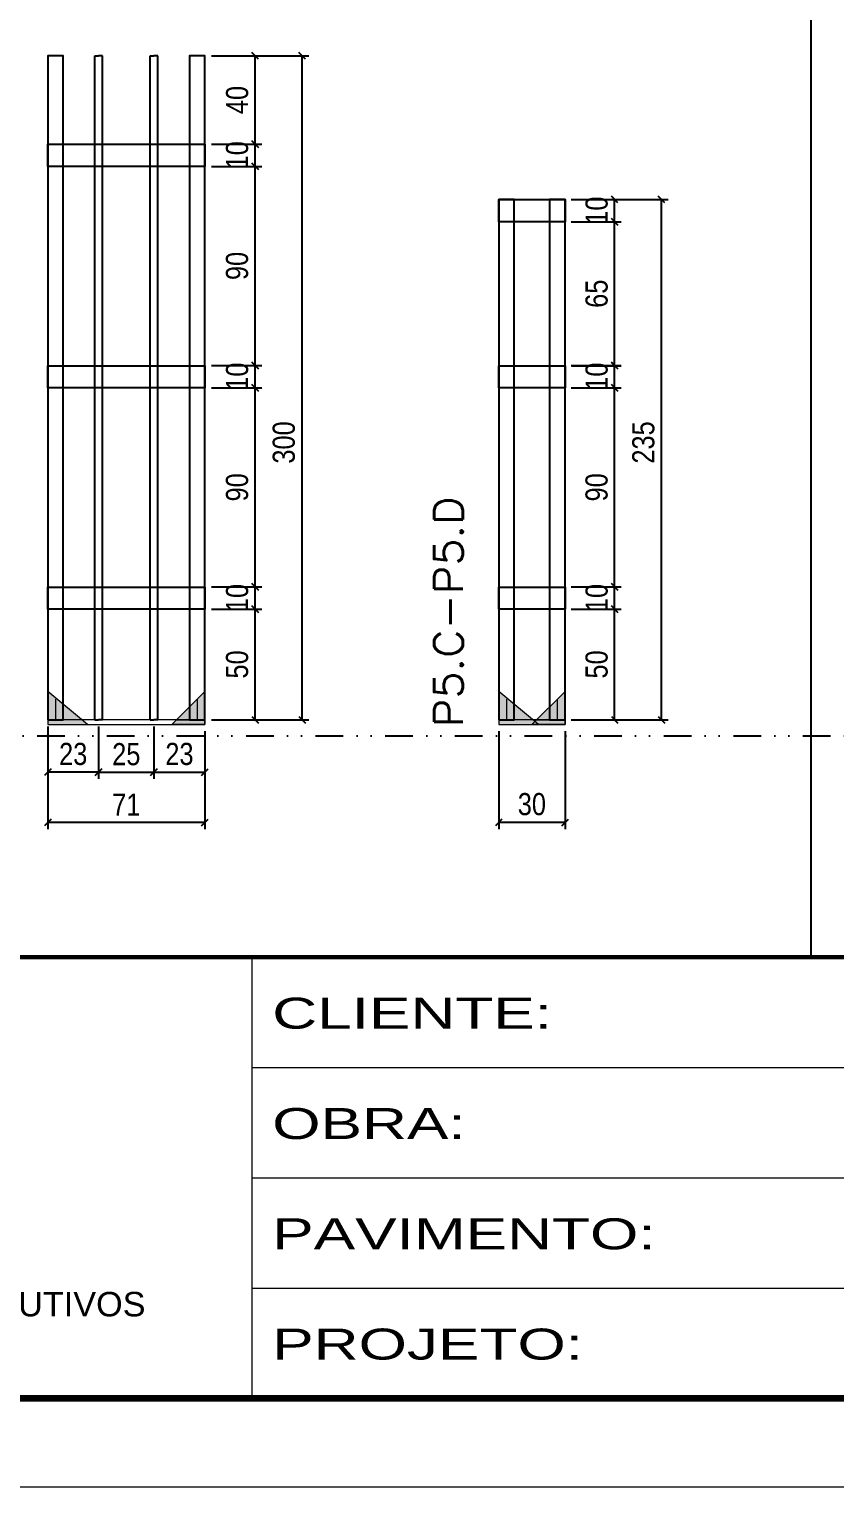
# Model space of a CAD drawing. Extents: x 14400 to 27878, y -21631 to 6985.
# Drawn here: x 16323 to 16687, y -7848 to -7190 of the extents above; entities that cross this region are included whole.
import ezdxf

# ---------------------------------------------------------------- set-up
doc = ezdxf.new("R2010")
doc.units = 0
for name, pattern in [('CONTINUO', [0]), ('DASHED', [0.75, 0.5, -0.25]), ('DIVIDE2', [0.625, 0.25, -0.125, 0, -0.125, 0, -0.125]), ('HIDDEN', [0.375, 0.25, -0.125])]:
    doc.linetypes.add(name, pattern=pattern)
for name, color, linetype in [('COTA', 241, 'Continuous'), ('Nível', 160, 'Continuous'), ('SARR_2.2x10', 60, 'Continuous'), ('SARR_3.5x7', 81, 'Continuous'), ('SARR_7x7', 40, 'Continuous')]:
    doc.layers.add(name, color=color, linetype=linetype)
for name, color, linetype, lineweight in [('Folhas', 255, 'Continuous', 9), ('Madeira', 126, 'Continuous', 18), ('Sarr 2.2x7', 40, 'Continuous', 9), ('SARRAFO DE PRESSAO', 251, 'DASHED', 9), ('Texto Seção', 7, 'Continuous', 15)]:
    doc.layers.add(name, color=color, linetype=linetype, lineweight=lineweight)
doc.styles.add('ARIAL', font='arial.ttf')
doc.styles.add('COTA TECNICA', font='techl___.ttf', dxfattribs={"height": 10})
doc.styles.add('REGUA-120', font='ROMANS.shx', dxfattribs={"height": 15})
doc.styles.add('Tecnologia', font='')
doc.styles.get('Tecnologia').set_extended_font_data('Forgotten Futurist')
doc.dimstyles.new('PAINEL', dxfattribs={"dimtxt": 10, "dimasz": 3, "dimexe": 3, "dimexo": 3, "dimgap": 3, "dimtad": 1, "dimdec": 1, "dimzin": 12, "dimdsep": 46, "dimtxsty": 'COTA TECNICA', "dimblk1": 'OBLIQUE', "dimblk2": 'OBLIQUE', "dimsah": 1, "dimcen": 0.9, "dimclrd": 4, "dimclre": 4, "dimclrt": 240, "dimadec": 1, "dimazin": 3, "dimtfac": 1, "dimtdec": 1, "dimtmove": 0, "dimatfit": 3, "dimfxl": 1, "dimtolj": 1, "dimtzin": 12, "dimarcsym": 0})

# ---------------------------------------------------------------- blocks, each defined once
blk = doc.blocks.new('9999999999')
at = {"color": 30, "linetype": 'CONTINUO'}
for p, q in [((98564.56, 34230.21), (98564.56, 34429.45)), ((98564.56, 34379.64), (99583.98, 34379.64)), ((98564.56, 34329.83), (99487.98, 34329.83)), ((98564.56, 34280.02), (99487.98, 34280.02))]:
    blk.add_line(p, q, dxfattribs=at)
at = {"color": 30, "linetype": 'CONTINUO', "const_width": 2}
blk.add_lwpolyline([(99583.98, 34230.21), (99583.98, 34414.45, 0.414214), (99568.98, 34429.45), (98228.98, 34429.45, 0.414214), (98213.98, 34414.45), (98213.98, 34245.21, 0.414214), (98228.98, 34230.21), (99583.98, 34230.21)], format="xyb", dxfattribs=at)
at = {"layer": 'Folhas'}
blk.add_lwpolyline([(98138.98, 34190.21), (99623.98, 34190.21), (99623.98, 35240.21), (98138.98, 35240.21)], close=True, dxfattribs=at)
at = {"layer": 'Folhas', "color": 30, "const_width": 3}
blk.add_lwpolyline([(98213.98, 34230.21), (99583.98, 34230.21), (99583.98, 35200.21), (98213.98, 35200.21)], close=True, dxfattribs=at)
at = {"color": 7, "linetype": 'Continuous', "ltscale": 5, "style": 'ARIAL'}
blk.add_text('NOVA SISTEMAS CONSTRUTIVOS', height=11.0592, dxfattribs=at).set_placement((98263.19, 34267.21))
at = {"layer": 'Folhas', "color": 7, "style": 'Tecnologia', "width": 1.5}
for s, p in [('CLIENTE:', (98573.65, 34397.17)), ('OBRA:', (98573.65, 34347.31)), ('PAVIMENTO:', (98573.65, 34297.5)), ('PROJETO:', (98573.65, 34247.69))]:
    blk.add_text(s, height=14, dxfattribs=at).set_placement(p)
blk = doc.blocks.new('_Oblique')
at = {"color": 0, "linetype": 'ByBlock', "lineweight": -2}
blk.add_line((-0.5, -0.5), (0.5, 0.5), dxfattribs=at)
blk = doc.blocks.new('*D3865')
at = {"layer": 'COTA', "color": 4, "lineweight": -2, "transparency": 16777216}
for p, q in [((16331.71, -7504.69), (16331.71, -7528.39)), ((16354.71, -7504.69), (16354.71, -7528.39)), ((16354.71, -7525.39), (16331.71, -7525.39))]:
    blk.add_line(p, q, dxfattribs=at)
at = {"layer": 'Defpoints', "color": 0, "transparency": 16777216}
for p in [(16331.71, -7501.69), (16354.71, -7501.69), (16331.71, -7525.39)]:
    blk.add_point(p, dxfattribs=at)
at = {"layer": 'COTA', "color": 4, "lineweight": -2, "transparency": 16777216, "xscale": 3, "yscale": 3, "zscale": 3, "rotation": 180}
blk.add_blockref('_Oblique', (16331.71, -7525.39), dxfattribs=at)
at = {"layer": 'COTA', "color": 4, "lineweight": -2, "transparency": 16777216, "xscale": 3, "yscale": 3, "zscale": 3}
blk.add_blockref('_Oblique', (16354.71, -7525.39), dxfattribs=at)
at = {"layer": 'COTA', "color": 240, "transparency": 16777216, "insert": (16343.21, -7517.17), "char_height": 10, "attachment_point": 5, "style": 'COTA TECNICA'}
blk.add_mtext('\\A1;23', dxfattribs=at)
blk = doc.blocks.new('*D3866')
at = {"layer": 'COTA', "color": 4, "lineweight": -2, "transparency": 16777216}
for p, q in [((16379.71, -7504.69), (16379.71, -7528.39)), ((16402.71, -7506.89), (16402.71, -7528.39)), ((16379.71, -7525.39), (16402.71, -7525.39))]:
    blk.add_line(p, q, dxfattribs=at)
at = {"layer": 'Defpoints', "color": 0, "transparency": 16777216}
for p in [(16379.71, -7501.69), (16402.71, -7503.89), (16402.71, -7525.39)]:
    blk.add_point(p, dxfattribs=at)
at = {"layer": 'COTA', "color": 4, "lineweight": -2, "transparency": 16777216, "xscale": 3, "yscale": 3, "zscale": 3, "rotation": 180}
blk.add_blockref('_Oblique', (16379.71, -7525.39), dxfattribs=at)
at = {"layer": 'COTA', "color": 4, "lineweight": -2, "transparency": 16777216, "xscale": 3, "yscale": 3, "zscale": 3}
blk.add_blockref('_Oblique', (16402.71, -7525.39), dxfattribs=at)
at = {"layer": 'COTA', "color": 240, "transparency": 16777216, "insert": (16391.21, -7517.17), "char_height": 10, "attachment_point": 5, "style": 'COTA TECNICA'}
blk.add_mtext('\\A1;23', dxfattribs=at)
blk = doc.blocks.new('*D3867')
at = {"layer": 'COTA', "color": 4, "lineweight": -2, "transparency": 16777216}
for p, q in [((16354.71, -7504.69), (16354.71, -7528.39)), ((16379.71, -7504.69), (16379.71, -7528.39)), ((16354.71, -7525.39), (16379.71, -7525.39))]:
    blk.add_line(p, q, dxfattribs=at)
at = {"layer": 'Defpoints', "color": 0, "transparency": 16777216}
for p in [(16354.71, -7501.69), (16379.71, -7501.69), (16379.71, -7525.39)]:
    blk.add_point(p, dxfattribs=at)
at = {"layer": 'COTA', "color": 4, "lineweight": -2, "transparency": 16777216, "xscale": 3, "yscale": 3, "zscale": 3, "rotation": 180}
blk.add_blockref('_Oblique', (16354.71, -7525.39), dxfattribs=at)
at = {"layer": 'COTA', "color": 4, "lineweight": -2, "transparency": 16777216, "xscale": 3, "yscale": 3, "zscale": 3}
blk.add_blockref('_Oblique', (16379.71, -7525.39), dxfattribs=at)
at = {"layer": 'COTA', "color": 240, "transparency": 16777216, "insert": (16367.21, -7517.28), "char_height": 10, "attachment_point": 5, "style": 'COTA TECNICA'}
blk.add_mtext('\\A1;25', dxfattribs=at)
blk = doc.blocks.new('*D3873')
at = {"layer": 'COTA', "color": 4, "lineweight": -2, "transparency": 16777216}
for p, q in [((16331.71, -7506.89), (16331.71, -7551.07)), ((16402.71, -7506.89), (16402.71, -7551.07)), ((16402.71, -7548.07), (16331.71, -7548.07))]:
    blk.add_line(p, q, dxfattribs=at)
at = {"layer": 'Defpoints', "color": 0, "transparency": 16777216}
for p in [(16331.71, -7503.89), (16402.71, -7503.89), (16331.71, -7548.07)]:
    blk.add_point(p, dxfattribs=at)
at = {"layer": 'COTA', "color": 4, "lineweight": -2, "transparency": 16777216, "xscale": 3, "yscale": 3, "zscale": 3, "rotation": 180}
blk.add_blockref('_Oblique', (16331.71, -7548.07), dxfattribs=at)
at = {"layer": 'COTA', "color": 4, "lineweight": -2, "transparency": 16777216, "xscale": 3, "yscale": 3, "zscale": 3}
blk.add_blockref('_Oblique', (16402.71, -7548.07), dxfattribs=at)
at = {"layer": 'COTA', "color": 240, "transparency": 16777216, "insert": (16367.21, -7540), "char_height": 10, "attachment_point": 5, "style": 'COTA TECNICA'}
blk.add_mtext('\\A1;71', dxfattribs=at)
blk = doc.blocks.new('*D3868')
at = {"layer": 'COTA', "color": 4, "lineweight": -2, "transparency": 16777216}
for p, q in [((16405.71, -7451.69), (16428.41, -7451.69)), ((16425.41, -7501.69), (16425.41, -7451.69)), ((16405.71, -7501.69), (16428.41, -7501.69))]:
    blk.add_line(p, q, dxfattribs=at)
at = {"layer": 'Defpoints', "color": 0, "transparency": 16777216}
for p in [(16402.71, -7451.69), (16425.41, -7451.69), (16402.71, -7501.69)]:
    blk.add_point(p, dxfattribs=at)
at = {"layer": 'COTA', "color": 4, "lineweight": -2, "transparency": 16777216, "xscale": 3, "yscale": 3, "zscale": 3}
for p, rotation in [((16425.41, -7451.69), 90), ((16425.41, -7501.69), 270)]:
    blk.add_blockref('_Oblique', p, dxfattribs=dict(at, rotation=rotation))
at = {"layer": 'COTA', "color": 240, "transparency": 16777216, "insert": (16417.3, -7476.69), "char_height": 10, "attachment_point": 5, "rotation": 90, "style": 'COTA TECNICA'}
blk.add_mtext('\\A1;50', dxfattribs=at)
blk = doc.blocks.new('*D3869')
at = {"layer": 'COTA', "color": 4, "lineweight": -2, "transparency": 16777216}
for p, q in [((16405.71, -7441.69), (16428.41, -7441.69)), ((16425.41, -7451.69), (16425.41, -7441.69)), ((16405.71, -7451.69), (16428.41, -7451.69))]:
    blk.add_line(p, q, dxfattribs=at)
at = {"layer": 'Defpoints', "color": 0, "transparency": 16777216}
for p in [(16402.71, -7441.69), (16425.41, -7441.69), (16402.71, -7451.69)]:
    blk.add_point(p, dxfattribs=at)
at = {"layer": 'COTA', "color": 4, "lineweight": -2, "transparency": 16777216, "xscale": 3, "yscale": 3, "zscale": 3}
for p, rotation in [((16425.41, -7441.69), 90), ((16425.41, -7451.69), 270)]:
    blk.add_blockref('_Oblique', p, dxfattribs=dict(at, rotation=rotation))
at = {"layer": 'COTA', "color": 240, "transparency": 16777216, "insert": (16417.31, -7446.69), "char_height": 10, "attachment_point": 5, "rotation": 90, "style": 'COTA TECNICA'}
blk.add_mtext('\\A1;10', dxfattribs=at)
blk = doc.blocks.new('*D3870')
at = {"layer": 'COTA', "color": 4, "lineweight": -2, "transparency": 16777216}
for p, q in [((16405.71, -7351.69), (16428.41, -7351.69)), ((16425.41, -7441.69), (16425.41, -7351.69)), ((16405.71, -7441.69), (16428.41, -7441.69))]:
    blk.add_line(p, q, dxfattribs=at)
at = {"layer": 'Defpoints', "color": 0, "transparency": 16777216}
for p in [(16402.71, -7351.69), (16425.41, -7351.69), (16402.71, -7441.69)]:
    blk.add_point(p, dxfattribs=at)
at = {"layer": 'COTA', "color": 4, "lineweight": -2, "transparency": 16777216, "xscale": 3, "yscale": 3, "zscale": 3}
for p, rotation in [((16425.41, -7351.69), 90), ((16425.41, -7441.69), 270)]:
    blk.add_blockref('_Oblique', p, dxfattribs=dict(at, rotation=rotation))
at = {"layer": 'COTA', "color": 240, "transparency": 16777216, "insert": (16417.28, -7396.69), "char_height": 10, "attachment_point": 5, "rotation": 90, "style": 'COTA TECNICA'}
blk.add_mtext('\\A1;90', dxfattribs=at)
blk = doc.blocks.new('*D3871')
at = {"layer": 'COTA', "color": 4, "lineweight": -2, "transparency": 16777216}
for p, q in [((16405.71, -7341.69), (16428.41, -7341.69)), ((16425.41, -7351.69), (16425.41, -7341.69)), ((16405.71, -7351.69), (16428.41, -7351.69))]:
    blk.add_line(p, q, dxfattribs=at)
at = {"layer": 'Defpoints', "color": 0, "transparency": 16777216}
for p in [(16402.71, -7341.69), (16425.41, -7341.69), (16402.71, -7351.69)]:
    blk.add_point(p, dxfattribs=at)
at = {"layer": 'COTA', "color": 4, "lineweight": -2, "transparency": 16777216, "xscale": 3, "yscale": 3, "zscale": 3}
for p, rotation in [((16425.41, -7341.69), 90), ((16425.41, -7351.69), 270)]:
    blk.add_blockref('_Oblique', p, dxfattribs=dict(at, rotation=rotation))
at = {"layer": 'COTA', "color": 240, "transparency": 16777216, "insert": (16417.31, -7346.69), "char_height": 10, "attachment_point": 5, "rotation": 90, "style": 'COTA TECNICA'}
blk.add_mtext('\\A1;10', dxfattribs=at)
blk = doc.blocks.new('*D3872')
at = {"layer": 'COTA', "color": 4, "lineweight": -2, "transparency": 16777216}
for p, q in [((16405.71, -7201.72), (16449.63, -7201.72)), ((16446.63, -7501.73), (16446.63, -7201.72)), ((16405.71, -7501.73), (16449.63, -7501.73))]:
    blk.add_line(p, q, dxfattribs=at)
at = {"layer": 'Defpoints', "color": 0, "transparency": 16777216}
for p in [(16402.71, -7201.72), (16446.63, -7201.72), (16402.71, -7501.73)]:
    blk.add_point(p, dxfattribs=at)
at = {"layer": 'COTA', "color": 4, "lineweight": -2, "transparency": 16777216, "xscale": 3, "yscale": 3, "zscale": 3}
for p, rotation in [((16446.63, -7201.72), 90), ((16446.63, -7501.73), 270)]:
    blk.add_blockref('_Oblique', p, dxfattribs=dict(at, rotation=rotation))
at = {"layer": 'COTA', "color": 240, "transparency": 16777216, "insert": (16438.41, -7376.42), "char_height": 10, "attachment_point": 5, "rotation": 90, "style": 'COTA TECNICA'}
blk.add_mtext('\\A1;300', dxfattribs=at)
blk = doc.blocks.new('*D3876')
at = {"layer": 'COTA', "color": 4, "lineweight": -2, "transparency": 16777216}
for p, q in [((16405.71, -7251.69), (16428.41, -7251.69)), ((16425.41, -7341.69), (16425.41, -7251.69)), ((16405.71, -7341.69), (16428.41, -7341.69))]:
    blk.add_line(p, q, dxfattribs=at)
at = {"layer": 'Defpoints', "color": 0, "transparency": 16777216}
for p in [(16402.71, -7251.69), (16425.41, -7251.69), (16402.71, -7341.69)]:
    blk.add_point(p, dxfattribs=at)
at = {"layer": 'COTA', "color": 4, "lineweight": -2, "transparency": 16777216, "xscale": 3, "yscale": 3, "zscale": 3}
for p, rotation in [((16425.41, -7251.69), 90), ((16425.41, -7341.69), 270)]:
    blk.add_blockref('_Oblique', p, dxfattribs=dict(at, rotation=rotation))
at = {"layer": 'COTA', "color": 240, "transparency": 16777216, "insert": (16417.28, -7296.69), "char_height": 10, "attachment_point": 5, "rotation": 90, "style": 'COTA TECNICA'}
blk.add_mtext('\\A1;90', dxfattribs=at)
blk = doc.blocks.new('*D3877')
at = {"layer": 'COTA', "color": 4, "lineweight": -2, "transparency": 16777216}
for p, q in [((16405.71, -7241.69), (16428.41, -7241.69)), ((16425.41, -7251.69), (16425.41, -7241.69)), ((16405.71, -7251.69), (16428.41, -7251.69))]:
    blk.add_line(p, q, dxfattribs=at)
at = {"layer": 'Defpoints', "color": 0, "transparency": 16777216}
for p in [(16402.71, -7241.69), (16425.41, -7241.69), (16402.71, -7251.69)]:
    blk.add_point(p, dxfattribs=at)
at = {"layer": 'COTA', "color": 4, "lineweight": -2, "transparency": 16777216, "xscale": 3, "yscale": 3, "zscale": 3}
for p, rotation in [((16425.41, -7241.69), 90), ((16425.41, -7251.69), 270)]:
    blk.add_blockref('_Oblique', p, dxfattribs=dict(at, rotation=rotation))
at = {"layer": 'COTA', "color": 240, "transparency": 16777216, "insert": (16417.31, -7246.69), "char_height": 10, "attachment_point": 5, "rotation": 90, "style": 'COTA TECNICA'}
blk.add_mtext('\\A1;10', dxfattribs=at)
blk = doc.blocks.new('*D3878')
at = {"layer": 'COTA', "color": 4, "lineweight": -2, "transparency": 16777216}
for p, q in [((16405.71, -7201.73), (16428.41, -7201.73)), ((16425.41, -7241.73), (16425.41, -7201.73)), ((16405.71, -7241.73), (16428.41, -7241.73))]:
    blk.add_line(p, q, dxfattribs=at)
at = {"layer": 'Defpoints', "color": 0, "transparency": 16777216}
for p in [(16402.71, -7201.73), (16425.41, -7201.73), (16402.71, -7241.73)]:
    blk.add_point(p, dxfattribs=at)
at = {"layer": 'COTA', "color": 4, "lineweight": -2, "transparency": 16777216, "xscale": 3, "yscale": 3, "zscale": 3}
for p, rotation in [((16425.41, -7201.73), 90), ((16425.41, -7241.73), 270)]:
    blk.add_blockref('_Oblique', p, dxfattribs=dict(at, rotation=rotation))
at = {"layer": 'COTA', "color": 240, "transparency": 16777216, "insert": (16417.31, -7221.73), "char_height": 10, "attachment_point": 5, "rotation": 90, "style": 'COTA TECNICA'}
blk.add_mtext('\\A1;40', dxfattribs=at)
blk = doc.blocks.new('*D3880')
at = {"layer": 'COTA', "color": 4, "lineweight": -2, "transparency": 16777216}
for p, q in [((16535.43, -7506.89), (16535.43, -7551.07)), ((16565.43, -7506.89), (16565.43, -7551.07)), ((16565.43, -7548.07), (16535.43, -7548.07))]:
    blk.add_line(p, q, dxfattribs=at)
at = {"layer": 'Defpoints', "color": 0, "transparency": 16777216}
for p in [(16535.43, -7503.89), (16565.43, -7503.89), (16535.43, -7548.07)]:
    blk.add_point(p, dxfattribs=at)
at = {"layer": 'COTA', "color": 4, "lineweight": -2, "transparency": 16777216, "xscale": 3, "yscale": 3, "zscale": 3, "rotation": 180}
blk.add_blockref('_Oblique', (16535.43, -7548.07), dxfattribs=at)
at = {"layer": 'COTA', "color": 4, "lineweight": -2, "transparency": 16777216, "xscale": 3, "yscale": 3, "zscale": 3}
blk.add_blockref('_Oblique', (16565.43, -7548.07), dxfattribs=at)
at = {"layer": 'COTA', "color": 240, "transparency": 16777216, "insert": (16550.43, -7539.85), "char_height": 10, "attachment_point": 5, "style": 'COTA TECNICA'}
blk.add_mtext('\\A1;30', dxfattribs=at)
blk = doc.blocks.new('*D3882')
at = {"layer": 'COTA', "color": 4, "lineweight": -2, "transparency": 16777216}
for p, q in [((16568.13, -7451.69), (16590.83, -7451.69)), ((16587.83, -7501.69), (16587.83, -7451.69)), ((16568.13, -7501.69), (16590.83, -7501.69))]:
    blk.add_line(p, q, dxfattribs=at)
at = {"layer": 'Defpoints', "color": 0, "transparency": 16777216}
for p in [(16565.13, -7451.69), (16587.83, -7451.69), (16565.13, -7501.69)]:
    blk.add_point(p, dxfattribs=at)
at = {"layer": 'COTA', "color": 4, "lineweight": -2, "transparency": 16777216, "xscale": 3, "yscale": 3, "zscale": 3}
for p, rotation in [((16587.83, -7451.69), 90), ((16587.83, -7501.69), 270)]:
    blk.add_blockref('_Oblique', p, dxfattribs=dict(at, rotation=rotation))
at = {"layer": 'COTA', "color": 240, "transparency": 16777216, "insert": (16579.72, -7476.69), "char_height": 10, "attachment_point": 5, "rotation": 90, "style": 'COTA TECNICA'}
blk.add_mtext('\\A1;50', dxfattribs=at)
blk = doc.blocks.new('*D3883')
at = {"layer": 'COTA', "color": 4, "lineweight": -2, "transparency": 16777216}
for p, q in [((16568.13, -7441.69), (16590.83, -7441.69)), ((16587.83, -7451.69), (16587.83, -7441.69)), ((16568.13, -7451.69), (16590.83, -7451.69))]:
    blk.add_line(p, q, dxfattribs=at)
at = {"layer": 'Defpoints', "color": 0, "transparency": 16777216}
for p in [(16565.13, -7441.69), (16587.83, -7441.69), (16565.13, -7451.69)]:
    blk.add_point(p, dxfattribs=at)
at = {"layer": 'COTA', "color": 4, "lineweight": -2, "transparency": 16777216, "xscale": 3, "yscale": 3, "zscale": 3}
for p, rotation in [((16587.83, -7441.69), 90), ((16587.83, -7451.69), 270)]:
    blk.add_blockref('_Oblique', p, dxfattribs=dict(at, rotation=rotation))
at = {"layer": 'COTA', "color": 240, "transparency": 16777216, "insert": (16579.73, -7446.69), "char_height": 10, "attachment_point": 5, "rotation": 90, "style": 'COTA TECNICA'}
blk.add_mtext('\\A1;10', dxfattribs=at)
blk = doc.blocks.new('*D3884')
at = {"layer": 'COTA', "color": 4, "lineweight": -2, "transparency": 16777216}
for p, q in [((16568.13, -7351.69), (16590.83, -7351.69)), ((16587.83, -7441.69), (16587.83, -7351.69)), ((16568.13, -7441.69), (16590.83, -7441.69))]:
    blk.add_line(p, q, dxfattribs=at)
at = {"layer": 'Defpoints', "color": 0, "transparency": 16777216}
for p in [(16565.13, -7351.69), (16587.83, -7351.69), (16565.13, -7441.69)]:
    blk.add_point(p, dxfattribs=at)
at = {"layer": 'COTA', "color": 4, "lineweight": -2, "transparency": 16777216, "xscale": 3, "yscale": 3, "zscale": 3}
for p, rotation in [((16587.83, -7351.69), 90), ((16587.83, -7441.69), 270)]:
    blk.add_blockref('_Oblique', p, dxfattribs=dict(at, rotation=rotation))
at = {"layer": 'COTA', "color": 240, "transparency": 16777216, "insert": (16579.7, -7396.69), "char_height": 10, "attachment_point": 5, "rotation": 90, "style": 'COTA TECNICA'}
blk.add_mtext('\\A1;90', dxfattribs=at)
blk = doc.blocks.new('*D3885')
at = {"layer": 'COTA', "color": 4, "lineweight": -2, "transparency": 16777216}
for p, q in [((16568.13, -7341.69), (16590.83, -7341.69)), ((16587.83, -7351.69), (16587.83, -7341.69)), ((16568.13, -7351.69), (16590.83, -7351.69))]:
    blk.add_line(p, q, dxfattribs=at)
at = {"layer": 'Defpoints', "color": 0, "transparency": 16777216}
for p in [(16565.13, -7341.69), (16587.83, -7341.69), (16565.13, -7351.69)]:
    blk.add_point(p, dxfattribs=at)
at = {"layer": 'COTA', "color": 4, "lineweight": -2, "transparency": 16777216, "xscale": 3, "yscale": 3, "zscale": 3}
for p, rotation in [((16587.83, -7341.69), 90), ((16587.83, -7351.69), 270)]:
    blk.add_blockref('_Oblique', p, dxfattribs=dict(at, rotation=rotation))
at = {"layer": 'COTA', "color": 240, "transparency": 16777216, "insert": (16579.73, -7346.69), "char_height": 10, "attachment_point": 5, "rotation": 90, "style": 'COTA TECNICA'}
blk.add_mtext('\\A1;10', dxfattribs=at)
blk = doc.blocks.new('*D3886')
at = {"layer": 'COTA', "color": 4, "lineweight": -2, "transparency": 16777216}
for p, q in [((16568.13, -7266.73), (16612.05, -7266.73)), ((16609.05, -7501.73), (16609.05, -7266.73)), ((16568.13, -7501.73), (16612.05, -7501.73))]:
    blk.add_line(p, q, dxfattribs=at)
at = {"layer": 'Defpoints', "color": 0, "transparency": 16777216}
for p in [(16565.13, -7266.73), (16609.05, -7266.73), (16565.13, -7501.73)]:
    blk.add_point(p, dxfattribs=at)
at = {"layer": 'COTA', "color": 4, "lineweight": -2, "transparency": 16777216, "xscale": 3, "yscale": 3, "zscale": 3}
for p, rotation in [((16609.05, -7266.73), 90), ((16609.05, -7501.73), 270)]:
    blk.add_blockref('_Oblique', p, dxfattribs=dict(at, rotation=rotation))
at = {"layer": 'COTA', "color": 240, "transparency": 16777216, "insert": (16600.83, -7376.43), "char_height": 10, "attachment_point": 5, "rotation": 90, "style": 'COTA TECNICA'}
blk.add_mtext('\\A1;235', dxfattribs=at)
blk = doc.blocks.new('*D3881')
at = {"layer": 'COTA', "color": 4, "lineweight": -2, "transparency": 16777216}
for p, q in [((16568.13, -7266.69), (16590.83, -7266.69)), ((16587.83, -7276.69), (16587.83, -7266.69)), ((16568.13, -7276.69), (16590.83, -7276.69))]:
    blk.add_line(p, q, dxfattribs=at)
at = {"layer": 'Defpoints', "color": 0, "transparency": 16777216}
for p in [(16565.13, -7266.69), (16587.83, -7266.69), (16565.13, -7276.69)]:
    blk.add_point(p, dxfattribs=at)
at = {"layer": 'COTA', "color": 4, "lineweight": -2, "transparency": 16777216, "xscale": 3, "yscale": 3, "zscale": 3}
for p, rotation in [((16587.83, -7266.69), 90), ((16587.83, -7276.69), 270)]:
    blk.add_blockref('_Oblique', p, dxfattribs=dict(at, rotation=rotation))
at = {"layer": 'COTA', "color": 240, "transparency": 16777216, "insert": (16579.73, -7271.69), "char_height": 10, "attachment_point": 5, "rotation": 90, "style": 'COTA TECNICA'}
blk.add_mtext('\\A1;10', dxfattribs=at)
blk = doc.blocks.new('*D3887')
at = {"layer": 'COTA', "color": 4, "lineweight": -2, "transparency": 16777216}
for p, q in [((16568.43, -7276.73), (16590.83, -7276.73)), ((16587.83, -7341.73), (16587.83, -7276.73)), ((16568.43, -7341.73), (16590.83, -7341.73))]:
    blk.add_line(p, q, dxfattribs=at)
at = {"layer": 'Defpoints', "color": 0, "transparency": 16777216}
for p in [(16565.43, -7276.73), (16587.83, -7276.73), (16565.43, -7341.73)]:
    blk.add_point(p, dxfattribs=at)
at = {"layer": 'COTA', "color": 4, "lineweight": -2, "transparency": 16777216, "xscale": 3, "yscale": 3, "zscale": 3}
for p, rotation in [((16587.83, -7276.73), 90), ((16587.83, -7341.73), 270)]:
    blk.add_blockref('_Oblique', p, dxfattribs=dict(at, rotation=rotation))
at = {"layer": 'COTA', "color": 240, "transparency": 16777216, "insert": (16579.72, -7309.23), "char_height": 10, "attachment_point": 5, "rotation": 90, "style": 'COTA TECNICA'}
blk.add_mtext('\\A1;65', dxfattribs=at)

msp = doc.modelspace()

# ---------------------------------------------------------------- hatches: boundary and pattern name
at = {"layer": 'Madeira'}
h = msp.add_hatch(color=252, dxfattribs=at)
h.dxf.hatch_style = 2
h.paths.add_polyline_path([(16331.71, -7488.89), (16331.71, -7503.89), (16349.71, -7503.89)])
h = msp.add_hatch(color=252, dxfattribs=at)
h.dxf.hatch_style = 2
h.paths.add_polyline_path([(16402.71, -7488.89), (16402.71, -7503.89), (16387.71, -7503.89)])
h = msp.add_hatch(color=252, dxfattribs=at)
h.dxf.hatch_style = 2
h.paths.add_polyline_path([(16535.43, -7488.89), (16535.43, -7503.89), (16553.43, -7503.89)])
h = msp.add_hatch(color=252, dxfattribs=at)
h.dxf.hatch_style = 2
h.paths.add_polyline_path([(16565.43, -7488.89), (16565.43, -7503.89), (16550.43, -7503.89)])

# ---------------------------------------------------------------- linework, layer by layer
at = {"layer": 'COTA'}
msp.add_line((16676.44, -6838.17), (16676.44, -7608.93), dxfattribs=at)
at = {"layer": 'Madeira', "color": 1, "linetype": 'HIDDEN'}
for p, q in [((16335.21, -7492.39), (16335.21, -7501.69)), ((16335.21, -7492.39), (16335.21, -7501.69)), ((16399.21, -7492.39), (16399.21, -7501.69)), ((16399.21, -7492.39), (16399.21, -7501.69)), ((16538.93, -7492.39), (16538.93, -7501.69)), ((16538.93, -7492.39), (16538.93, -7501.69)), ((16561.93, -7492.39), (16561.93, -7501.69)), ((16561.93, -7492.39), (16561.93, -7501.69)), ((16338.71, -7495.89), (16338.71, -7501.69)), ((16542.43, -7495.89), (16542.43, -7501.69)), ((16341.55, -7501.69), (16331.71, -7501.69)), ((16341.55, -7501.69), (16331.71, -7501.69)), ((16347.51, -7501.69), (16331.71, -7501.69)), ((16389.91, -7501.69), (16402.71, -7501.69)), ((16392.88, -7501.69), (16402.71, -7501.69)), ((16392.88, -7501.69), (16402.71, -7501.69)), ((16545.26, -7501.69), (16535.43, -7501.69)), ((16545.26, -7501.69), (16535.43, -7501.69)), ((16551.23, -7501.69), (16535.43, -7501.69)), ((16552.63, -7501.69), (16565.43, -7501.69)), ((16555.59, -7501.69), (16565.43, -7501.69)), ((16555.59, -7501.69), (16565.43, -7501.69))]:
    msp.add_line(p, q, dxfattribs=at)
at = {"layer": 'Madeira'}
for p, q in [((16331.71, -7501.69), (16331.71, -7503.89)), ((16331.71, -7501.69), (16331.71, -7503.89)), ((16331.71, -7501.69), (16331.71, -7503.89)), ((16535.43, -7501.69), (16535.43, -7503.89)), ((16535.43, -7501.69), (16535.43, -7503.89)), ((16535.43, -7501.69), (16535.43, -7503.89))]:
    msp.add_line(p, q, dxfattribs=at)
at = {"layer": 'Madeira', "color": 0}
for points in [[(16331.71, -7488.89), (16331.71, -7503.89), (16349.71, -7503.89), (16331.71, -7488.89)], [(16402.71, -7488.89), (16402.71, -7503.89), (16387.71, -7503.89), (16402.71, -7488.89)], [(16535.43, -7488.89), (16535.43, -7503.89), (16553.43, -7503.89), (16535.43, -7488.89)], [(16565.43, -7488.89), (16565.43, -7503.89), (16550.43, -7503.89), (16565.43, -7488.89)]]:
    msp.add_lwpolyline(points, dxfattribs=at)
at = {"layer": 'Nível', "color": 4, "linetype": 'DIVIDE2', "ltscale": 50}
msp.add_line((16075.34, -7508.89), (17445.34, -7508.89), dxfattribs=at)
at = {"layer": 'Sarr 2.2x7'}
for points in [[(16402.71, -7501.69), (16331.71, -7501.69), (16331.71, -7503.89), (16402.71, -7503.89)], [(16565.43, -7501.69), (16535.43, -7501.69), (16535.43, -7503.89), (16565.43, -7503.89)]]:
    msp.add_lwpolyline(points, close=True, dxfattribs=at)
at = {"layer": 'SARR_2.2x10'}
for points in [[(16331.71, -7241.73), (16402.71, -7241.73), (16402.71, -7251.73), (16331.71, -7251.73)], [(16535.43, -7266.73), (16565.43, -7266.73), (16565.43, -7276.73), (16535.43, -7276.73)], [(16331.71, -7341.73), (16402.71, -7341.73), (16402.71, -7351.73), (16331.71, -7351.73)], [(16535.43, -7341.73), (16565.43, -7341.73), (16565.43, -7351.73), (16535.43, -7351.73)], [(16331.71, -7441.73), (16402.71, -7441.73), (16402.71, -7451.73), (16331.71, -7451.73)], [(16535.43, -7441.73), (16565.43, -7441.73), (16565.43, -7451.73), (16535.43, -7451.73)]]:
    msp.add_lwpolyline(points, close=True, dxfattribs=at)
at = {"layer": 'SARR_3.5x7'}
for p, q in [((16352.96, -7501.69), (16352.96, -7201.73)), ((16352.96, -7201.73), (16354.71, -7201.73)), ((16356.46, -7201.73), (16354.71, -7201.73)), ((16356.46, -7501.69), (16356.46, -7201.73)), ((16377.96, -7501.69), (16377.96, -7201.73)), ((16377.96, -7201.73), (16379.71, -7201.73)), ((16381.46, -7201.73), (16379.71, -7201.73)), ((16381.46, -7501.69), (16381.46, -7201.73)), ((16352.96, -7501.69), (16354.71, -7501.69)), ((16356.46, -7501.69), (16354.71, -7501.69)), ((16377.96, -7501.69), (16379.71, -7501.69)), ((16381.46, -7501.69), (16379.71, -7501.69))]:
    msp.add_line(p, q, dxfattribs=at)
at = {"layer": 'SARR_7x7'}
for points in [[(16331.71, -7501.69), (16338.71, -7501.69), (16338.71, -7201.73), (16331.71, -7201.73)], [(16395.71, -7501.69), (16402.71, -7501.69), (16402.71, -7201.73), (16395.71, -7201.73)], [(16535.43, -7501.69), (16542.43, -7501.69), (16542.43, -7266.73), (16535.43, -7266.73)], [(16558.43, -7501.69), (16565.43, -7501.69), (16565.43, -7266.73), (16558.43, -7266.73)]]:
    msp.add_lwpolyline(points, close=True, dxfattribs=at)

# ---------------------------------------------------------------- block references
at = {"layer": 'SARRAFO DE PRESSAO', "color": 6, "linetype": 'ByBlock'}
msp.add_blockref('9999999999', (-82140.51, -42038.38), dxfattribs=at)

# ---------------------------------------------------------------- texts
at = {"layer": 'Texto Seção', "style": 'REGUA-120', "width": 1.1}
msp.add_text('P5.C-P5.D', height=13, rotation=90, dxfattribs=at).set_placement((16519.28, -7505))

# ---------------------------------------------------------------- dimensions: what is measured, and where the dimension line sits
at = {"layer": 'COTA'}
for base, p1, p2, picture, middle in [((16446.63, -7201.72), (16402.71, -7501.73), (16402.71, -7201.72), '*D3872', (16446.63, -7376.42)), ((16425.41, -7241.69), (16402.71, -7251.69), (16402.71, -7241.69), '*D3877', (16425.41, -7246.69)), ((16587.83, -7266.69), (16565.13, -7276.69), (16565.13, -7266.69), '*D3881', (16587.83, -7271.69)), ((16609.05, -7266.73), (16565.13, -7501.73), (16565.13, -7266.73), '*D3886', (16609.05, -7376.43)), ((16425.41, -7341.69), (16402.71, -7351.69), (16402.71, -7341.69), '*D3871', (16425.41, -7346.69)), ((16587.83, -7341.69), (16565.13, -7351.69), (16565.13, -7341.69), '*D3885', (16587.83, -7346.69)), ((16425.41, -7441.69), (16402.71, -7451.69), (16402.71, -7441.69), '*D3869', (16425.41, -7446.69)), ((16587.83, -7441.69), (16565.13, -7451.69), (16565.13, -7441.69), '*D3883', (16587.83, -7446.69))]:
    dim = msp.add_linear_dim(base=base, p1=p1, p2=p2, angle=90, dimstyle='PAINEL', override={"dimtmove": 1}, dxfattribs=at)
    dim.commit()
    dim.dimension.update_dxf_attribs({"geometry": picture, "text_midpoint": middle, "dimtype": 160})
for base, p1, p2, picture, middle in [((16425.41, -7201.73), (16402.71, -7241.73), (16402.71, -7201.73), '*D3878', (16417.31, -7221.73)), ((16587.83, -7276.73), (16565.43, -7341.73), (16565.43, -7276.73), '*D3887', (16579.72, -7309.23))]:
    dim = msp.add_linear_dim(base=base, p1=p1, p2=p2, angle=90, dimstyle='PAINEL', dxfattribs=at)
    dim.commit()
    dim.dimension.update_dxf_attribs({"geometry": picture, "text_midpoint": middle})
for base, p1, p2, angle, picture, middle in [((16425.41, -7251.69), (16402.71, -7341.69), (16402.71, -7251.69), 90, '*D3876', (16417.28, -7296.69)), ((16425.41, -7351.69), (16402.71, -7441.69), (16402.71, -7351.69), 90, '*D3870', (16417.28, -7396.69)), ((16587.83, -7351.69), (16565.13, -7441.69), (16565.13, -7351.69), 90, '*D3884', (16579.7, -7396.69)), ((16425.41, -7451.69), (16402.71, -7501.69), (16402.71, -7451.69), 90, '*D3868', (16417.3, -7476.69)), ((16587.83, -7451.69), (16565.13, -7501.69), (16565.13, -7451.69), 90, '*D3882', (16579.72, -7476.69)), ((16331.71, -7525.39), (16354.71, -7501.69), (16331.71, -7501.69), 180, '*D3865', (16343.21, -7517.17))]:
    dim = msp.add_linear_dim(base=base, p1=p1, p2=p2, angle=angle, dimstyle='PAINEL', override={"dimtmove": 1}, dxfattribs=at)
    dim.commit()
    dim.dimension.update_dxf_attribs({"geometry": picture, "text_midpoint": middle})
for base, p1, p2, picture, middle in [((16331.71, -7548.07), (16402.71, -7503.89), (16331.71, -7503.89), '*D3873', (16367.21, -7540)), ((16535.43, -7548.07), (16565.43, -7503.89), (16535.43, -7503.89), '*D3880', (16550.43, -7539.85))]:
    dim = msp.add_linear_dim(base=base, p1=p1, p2=p2, dimstyle='PAINEL', dxfattribs=at)
    dim.commit()
    dim.dimension.update_dxf_attribs({"geometry": picture, "text_midpoint": middle})
dim = msp.add_linear_dim(base=(16379.71, -7525.39), p1=(16354.71, -7501.69), p2=(16379.71, -7501.69), dimstyle='PAINEL', override={"dimtmove": 1}, dxfattribs=at)
dim.commit()
dim.dimension.update_dxf_attribs({"geometry": '*D3867', "text_midpoint": (16367.21, -7517.28)})
dim = msp.add_linear_dim(base=(16402.71, -7525.39), p1=(16379.71, -7501.69), p2=(16402.71, -7503.89), dimstyle='PAINEL', override={"dimtmove": 1}, dxfattribs=at)
dim.commit()
dim.dimension.update_dxf_attribs({"geometry": '*D3866', "text_midpoint": (16391.21, -7525.39), "dimtype": 160})

doc.saveas('drawing.dxf')
